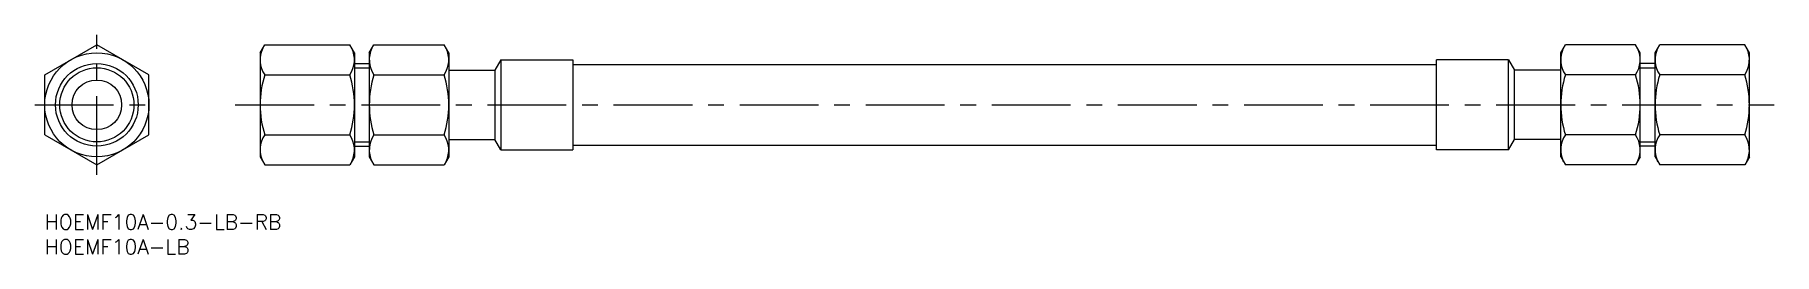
# Model space of a CAD drawing. Extents: x -2 to 348, y -8 to 36.
import ezdxf

# ---------------------------------------------------------------- set-up
doc = ezdxf.new("R2010")
doc.units = 0
doc.header["$LTSCALE"] = 0.5
doc.linetypes.add('CENTER', pattern=[50.8, 31.75, -6.35, 6.35, -6.35])
for name, color, linetype in [('MSM_CENTER', 1, 'CENTER'), ('MSM_CONTINUOUS', 7, 'CONTINUOUS'), ('MSM_NARROW', 5, 'CONTINUOUS'), ('MSM_PART_NUMBER', 7, 'CONTINUOUS')]:
    doc.layers.add(name, color=color, linetype=linetype)
doc.styles.get("Standard").update_dxf_attribs({"font": 'txt.shx', "height": 3, "bigfont": 'bigfont.shx'})

# ---------------------------------------------------------------- blocks, each defined once
blk = doc.blocks.new('*U9')
at = {"layer": 'MSM_PART_NUMBER'}
blk.add_text('HOEMF10A-0.3-LB-RB', height=3, dxfattribs=at).set_placement((0, -3))
blk = doc.blocks.new('*U10')
at = {"layer": 'MSM_PART_NUMBER'}
blk.add_text('HOEMF10A-LB', height=3, dxfattribs=at).set_placement((0, -8))

msp = doc.modelspace()

# ---------------------------------------------------------------- linework, layer by layer
at = {"layer": 'MSM_CENTER'}
for p, q in [((10.5, 8), (10.5, 36.25)), ((-2, 22.12), (23, 22.12)), ((38.39, 22.12), (348.39, 22.12))]:
    msp.add_line(p, q, dxfattribs=at)
at = {"layer": 'MSM_CONTINUOUS'}
for p, q in [((0, 28.19), (10.5, 34.25)), ((21, 28.19), (10.5, 34.25)), ((43.39, 32.62), (44.33, 34.25)), ((43.39, 32.62), (43.39, 11.62)), ((44.33, 34.25), (61.45, 34.25)), ((62.39, 32.62), (61.45, 34.25)), ((62.39, 32.62), (62.39, 11.62)), ((65.39, 32.62), (66.33, 34.25)), ((65.39, 32.62), (65.39, 11.62)), ((66.33, 34.25), (80.45, 34.25)), ((81.39, 32.62), (80.45, 34.25)), ((81.39, 32.62), (81.39, 11.62)), ((305.39, 32.62), (306.33, 34.25)), ((305.39, 11.62), (305.39, 32.62)), ((320.45, 34.25), (306.33, 34.25)), ((321.39, 32.62), (320.45, 34.25)), ((321.39, 11.62), (321.39, 32.62)), ((324.39, 32.62), (325.33, 34.25)), ((324.39, 11.62), (324.39, 32.62)), ((342.45, 34.25), (325.33, 34.25)), ((343.39, 32.62), (342.45, 34.25)), ((343.39, 11.62), (343.39, 32.62)), ((0, 16.06), (0, 28.19)), ((21, 16.06), (21, 28.19)), ((44.33, 28.19), (61.45, 28.19)), ((62.39, 30.46), (65.39, 30.46)), ((66.33, 28.19), (80.45, 28.19)), ((81.39, 29.12), (90.7, 29.12)), ((91.89, 31.17), (90.7, 29.12)), ((90.7, 29.12), (90.7, 15.12)), ((91.89, 31.17), (91.89, 13.07)), ((91.89, 31.17), (106.39, 31.17)), ((106.39, 31.17), (106.39, 13.07)), ((106.39, 30.27), (280.39, 30.27)), ((280.39, 13.07), (280.39, 31.17)), ((294.89, 31.17), (280.39, 31.17)), ((294.89, 13.07), (294.89, 31.17)), ((294.89, 31.17), (296.07, 29.12)), ((305.39, 29.12), (296.07, 29.12)), ((296.07, 15.12), (296.07, 29.12)), ((320.45, 28.19), (306.33, 28.19)), ((324.39, 30.46), (321.39, 30.46)), ((342.45, 28.19), (325.33, 28.19)), ((0, 16.06), (10.5, 10)), ((10.5, 10), (21, 16.06)), ((44.33, 16.06), (61.45, 16.06)), ((66.33, 16.06), (80.45, 16.06)), ((81.39, 15.12), (90.7, 15.12)), ((91.89, 13.07), (90.7, 15.12)), ((294.89, 13.07), (296.07, 15.12)), ((305.39, 15.12), (296.07, 15.12)), ((320.45, 16.06), (306.33, 16.06)), ((342.45, 16.06), (325.33, 16.06)), ((43.39, 11.62), (44.33, 10)), ((62.39, 11.62), (61.45, 10)), ((62.39, 13.79), (65.39, 13.79)), ((65.39, 11.62), (66.33, 10)), ((81.39, 11.62), (80.45, 10)), ((91.89, 13.07), (106.39, 13.07)), ((106.39, 13.97), (280.39, 13.97)), ((294.89, 13.07), (280.39, 13.07)), ((305.39, 11.62), (306.33, 10)), ((321.39, 11.62), (320.45, 10)), ((324.39, 13.79), (321.39, 13.79)), ((324.39, 11.62), (325.33, 10)), ((343.39, 11.62), (342.45, 10)), ((44.33, 10), (61.45, 10)), ((66.33, 10), (80.45, 10)), ((320.45, 10), (306.33, 10)), ((342.45, 10), (325.33, 10))]:
    msp.add_line(p, q, dxfattribs=at)
for radius in [10.5, 7.47, 5]:
    msp.add_circle((10.5, 22.12), radius, dxfattribs=at)
for centre, radius, start, end in [((48.75, 31.22), 5.37, 154.3842, 214.3842), ((57.02, 31.22), 5.37, 325.6158, 25.6158), ((70.75, 31.22), 5.37, 154.3842, 214.3842), ((76.02, 31.22), 5.37, 325.6158, 25.6158), ((310.75, 31.22), 5.37, 154.3842, 214.3842), ((316.02, 31.22), 5.37, 325.6158, 25.6158), ((329.75, 31.22), 5.37, 154.3842, 214.3842), ((338.02, 31.22), 5.37, 325.6158, 25.6158), ((63.45, 22.12), 20.06, 162.412, 197.588), ((42.33, 22.12), 20.06, 342.412, 17.588), ((85.45, 22.12), 20.06, 162.412, 197.588), ((61.33, 22.12), 20.06, 342.412, 17.588), ((325.45, 22.12), 20.06, 162.412, 197.588), ((301.33, 22.12), 20.06, 342.412, 17.588), ((344.45, 22.12), 20.06, 162.412, 197.588), ((323.33, 22.12), 20.06, 342.412, 17.588), ((48.75, 13.03), 5.37, 145.6158, 205.6158), ((57.02, 13.03), 5.37, 334.3842, 34.3842), ((70.75, 13.03), 5.37, 145.6158, 205.6158), ((76.02, 13.03), 5.37, 334.3842, 34.3842), ((310.75, 13.03), 5.37, 145.6158, 205.6158), ((316.02, 13.03), 5.37, 334.3842, 34.3842), ((329.75, 13.03), 5.37, 145.6158, 205.6158), ((338.02, 13.03), 5.37, 334.3842, 34.3842)]:
    msp.add_arc(centre, radius, start, end, dxfattribs=at)
at = {"layer": 'MSM_NARROW'}
for p, q in [((62.39, 29.6), (65.39, 29.6)), ((321.39, 29.6), (324.39, 29.6)), ((62.39, 14.65), (65.39, 14.65)), ((321.39, 14.65), (324.39, 14.65))]:
    msp.add_line(p, q, dxfattribs=at)
msp.add_circle((10.5, 22.12), 8.33, dxfattribs=at)

# ---------------------------------------------------------------- block references
at = {"layer": 'MSM_CONTINUOUS'}
for name in ['*U9', '*U10']:
    msp.add_blockref(name, (0, 0), dxfattribs=at)

doc.saveas('drawing.dxf')
